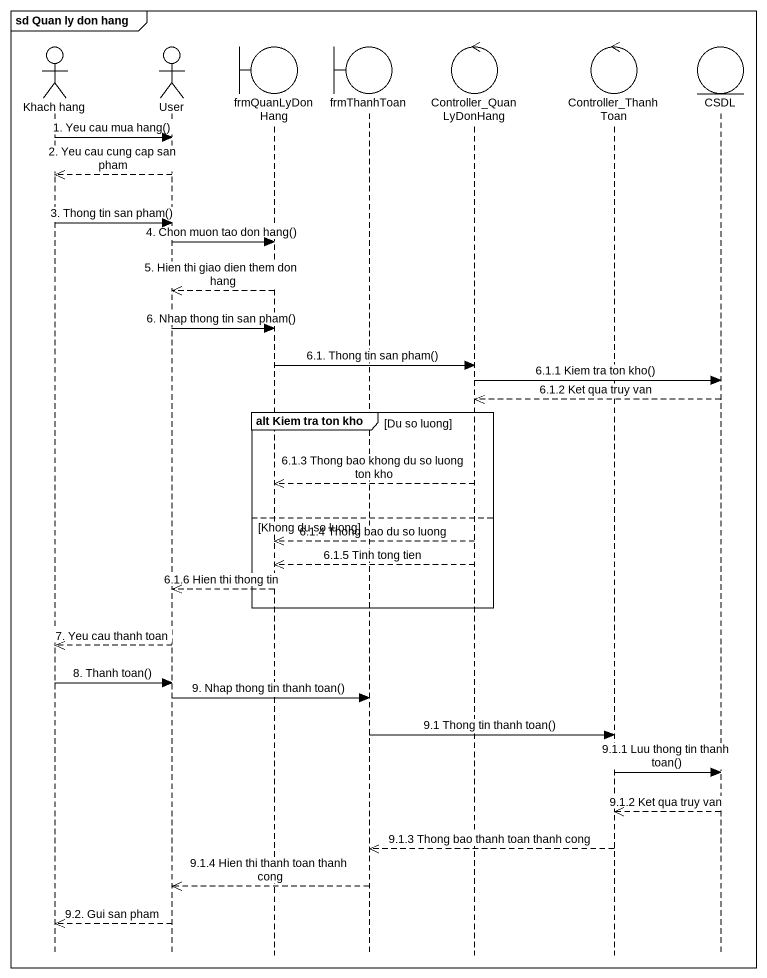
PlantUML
@startuml
mainframe sd Quan ly don hang
hide footbox
actor "Khach hang" as Khach_hang
actor User
boundary frmQuanLyDonHang
boundary frmThanhToan
control Controller_QuanLyDonHang
control Controller_ThanhToan
entity CSDL

Khach_hang -> User : 1. Yeu cau mua hang()
User -->> Khach_hang : 2. Yeu cau cung cap san pham
Khach_hang -> User : 3. Thong tin san pham()
User -> frmQuanLyDonHang : 4. Chon muon tao don hang()
frmQuanLyDonHang -->> User : 5. Hien thi giao dien them don hang
User -> frmQuanLyDonHang : 6. Nhap thong tin san pham()
frmQuanLyDonHang -> Controller_QuanLyDonHang : 6.1. Thong tin san pham()
Controller_QuanLyDonHang -> CSDL : 6.1.1 Kiem tra ton kho()
CSDL -->> Controller_QuanLyDonHang : 6.1.2 Ket qua truy van
group alt Kiem tra ton kho [Du so luong]
  Controller_QuanLyDonHang -->> frmQuanLyDonHang : 6.1.3 Thong bao khong du so luong ton kho
else Khong du so luong
  Controller_QuanLyDonHang -->> frmQuanLyDonHang : 6.1.4 Thong bao du so luong
  Controller_QuanLyDonHang -->> frmQuanLyDonHang : 6.1.5 Tinh tong tien
  frmQuanLyDonHang -->> User : 6.1.6 Hien thi thong tin
end
User -->> Khach_hang : 7. Yeu cau thanh toan
Khach_hang -> User : 8. Thanh toan()
User -> frmThanhToan : 9. Nhap thong tin thanh toan()
frmThanhToan -> Controller_ThanhToan : 9.1 Thong tin thanh toan()
Controller_ThanhToan -> CSDL : 9.1.1 Luu thong tin thanh toan()
CSDL -->> Controller_ThanhToan : 9.1.2 Ket qua truy van
Controller_ThanhToan -->> frmThanhToan : 9.1.3 Thong bao thanh toan thanh cong
frmThanhToan -->> User : 9.1.4 Hien thi thanh toan thanh cong
User -->> Khach_hang : 9.2. Gui san pham
@enduml
